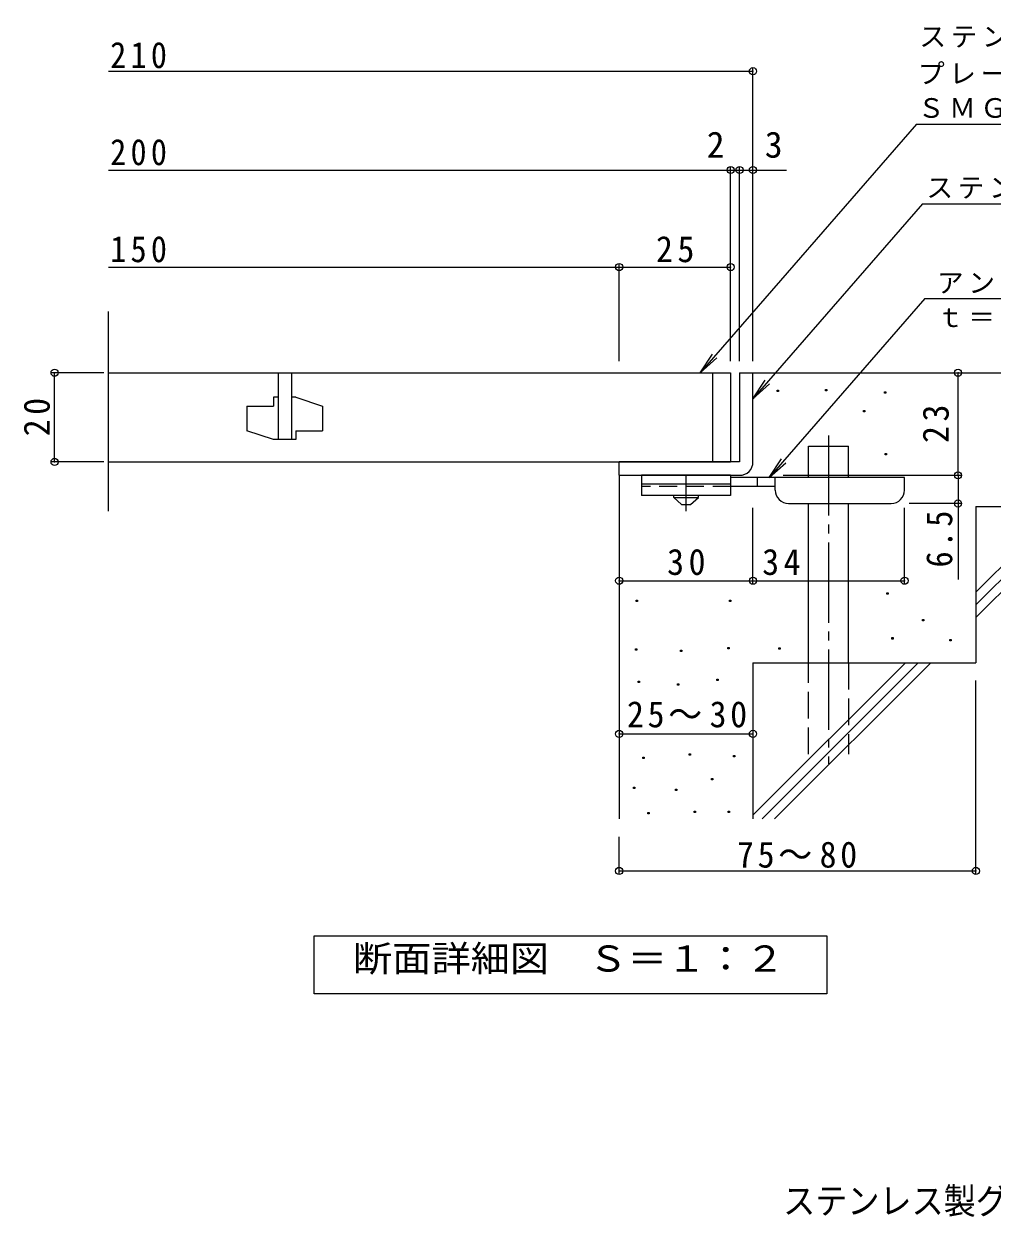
# Model space of a CAD drawing. Units: millimetres on the paper, enlarged 10 times, with parts at other scales. Extents: x -1705 to 1550, y -1369 to 1143.
# Drawn here: x -1705 to -620, y -1322 to 16 of the extents above; entities that cross this region are included whole.
import ezdxf
from ezdxf.enums import TextEntityAlignment as Align

# ---------------------------------------------------------------- set-up
doc = ezdxf.new("R2010")
doc.units = ezdxf.units.MM
doc.header["$LTSCALE"] = 10
doc.header["$PDMODE"] = 32
doc.header["$PDSIZE"] = 8
for name, pattern in [('CHAIN1', [8, 5, -1, 1, -1]), ('CHAIN2', [12, 9, -1, 1, -1]), ('DASHED2', [3, 2, -1]), ('DASHED3', [4, 3, -1])]:
    doc.linetypes.add(name, pattern=pattern)
for name, color, linetype, lineweight in [('D-0', 7, 'Continuous', 9), ('D-1', 2, 'Continuous', 9), ('D-2', 3, 'Continuous', 9), ('D-4', 7, 'Continuous', 9), ('D-5', 7, 'Continuous', 9), ('D-6', 6, 'Continuous', 9), ('D-9', 4, 'Continuous', 9)]:
    doc.layers.add(name, color=color, linetype=linetype, lineweight=lineweight)
doc.layers.add('F-5_F-5ﾚｲﾔ', color=2, linetype='Continuous')
doc.styles.add('ＭＳ ゴシック', font='')
doc.styles.get('ＭＳ ゴシック').set_extended_font_data('MS Gothic')

msp = doc.modelspace()

# ---------------------------------------------------------------- linework, layer by layer
at = {"layer": 'D-0'}
for points in [[(-860.74, -396.17), (-860.74, -394.67), (-859.24, -394.67), (-859.24, -396.17)], [(-806.6, -395.49), (-806.6, -393.99), (-805.1, -393.99), (-805.1, -395.49)], [(-740.28, -398.2), (-740.28, -396.7), (-738.78, -396.7), (-738.78, -398.2)], [(-763.96, -419.18), (-763.96, -417.68), (-762.46, -417.68), (-762.46, -419.18)], [(-739.6, -467.23), (-739.6, -465.73), (-738.1, -465.73), (-738.1, -467.23)], [(-737.57, -623.56), (-737.57, -622.06), (-736.07, -622.06), (-736.07, -623.56)], [(-1018.88, -631.76), (-1018.88, -630.26), (-1017.38, -630.26), (-1017.38, -631.76)], [(-914.2, -631.76), (-914.2, -630.26), (-912.7, -630.26), (-912.7, -631.76)], [(-697.64, -653.33), (-697.64, -651.83), (-696.14, -651.83), (-696.14, -653.33)], [(-732.16, -673.64), (-732.16, -672.13), (-730.66, -672.13), (-730.66, -673.64)], [(-667.19, -675.67), (-667.19, -674.17), (-665.69, -674.17), (-665.69, -675.67)], [(-1019.65, -686.2), (-1019.65, -684.7), (-1018.15, -684.7), (-1018.15, -686.2)], [(-969.02, -687.72), (-969.02, -686.22), (-967.52, -686.22), (-967.52, -687.72)], [(-916.1, -684.68), (-916.1, -683.17), (-914.6, -683.17), (-914.6, -684.68)], [(-858.7, -685.15), (-858.7, -683.65), (-857.2, -683.65), (-857.2, -685.15)], [(-1016.6, -722.36), (-1016.6, -720.86), (-1015.1, -720.86), (-1015.1, -722.36)], [(-928.28, -720.08), (-928.28, -718.58), (-926.78, -718.58), (-926.78, -720.08)], [(-972.44, -725.41), (-972.44, -723.91), (-970.94, -723.91), (-970.94, -725.41)], [(-959.5, -803.82), (-959.5, -802.32), (-958, -802.32), (-958, -803.82)], [(-1011.27, -807.63), (-1011.27, -806.13), (-1009.77, -806.13), (-1009.77, -807.63)], [(-909.63, -805.73), (-909.63, -804.23), (-908.13, -804.23), (-908.13, -805.73)], [(-1021.93, -841.13), (-1021.93, -839.63), (-1020.43, -839.63), (-1020.43, -841.13)], [(-974.73, -843.41), (-974.73, -841.91), (-973.23, -841.91), (-973.23, -843.41)], [(-934.38, -831.61), (-934.38, -830.11), (-932.88, -830.11), (-932.88, -831.61)], [(-1005.56, -869.68), (-1005.56, -868.18), (-1004.06, -868.18), (-1004.06, -869.68)], [(-953.79, -868.16), (-953.79, -866.66), (-952.29, -866.66), (-952.29, -868.16)], [(-915.72, -868.16), (-915.72, -866.66), (-914.22, -866.66), (-914.22, -868.16)]]:
    msp.add_lwpolyline(points, close=True, dxfattribs=at)
at = {"layer": 'D-1'}
for p, q in [((-902.86, -375.22), (-902.86, -475.22)), ((-902.86, -375.22), (-887.86, -375.22)), ((-887.86, -475.22), (-887.86, -375.22)), ((-902.86, -475.22), (-1037.86, -475.22)), ((-1037.86, -490.22), (-1037.86, -475.22)), ((-1037.86, -490.22), (-907.86, -490.22)), ((-907.86, -490.22), (-902.86, -490.22))]:
    msp.add_line(p, q, dxfattribs=at)
msp.add_arc((-902.86, -475.22), 15, 270, 0, dxfattribs=at)
at = {"layer": 'D-2'}
for p, q in [((-1610.53, -530.46), (-1610.53, -306.52)), ((-1610.53, -375.22), (-912.86, -375.22)), ((-1420.36, -375.22), (-1420.36, -450.22)), ((-1405.36, -375.22), (-1405.36, -450.22)), ((-932.86, -475.22), (-932.86, -375.22)), ((-912.86, -375.22), (-912.86, -475.22)), ((-1455.36, -412.72), (-1455.36, -440.22)), ((-1455.36, -412.72), (-1425.36, -412.72)), ((-1425.36, -402.72), (-1425.36, -412.72)), ((-1420.36, -402.72), (-1425.36, -402.72)), ((-1400.36, -402.72), (-1405.36, -402.72)), ((-1400.36, -440.22), (-1370.36, -440.22)), ((-1610.53, -475.22), (-912.86, -475.22))]:
    msp.add_line(p, q, dxfattribs=at)
for points in [[(-1400.36, -402.72), (-1370.36, -412.72), (-1370.36, -440.22)], [(-1400.36, -440.22), (-1400.36, -450.22), (-1425.36, -450.22), (-1455.36, -440.22)]]:
    msp.add_lwpolyline(points, dxfattribs=at)
at = {"layer": 'D-4'}
for p, q in [((-1610.53, -37.35), (-887.86, -37.35)), ((-887.86, -362.26), (-887.86, -34.35)), ((-912.86, -362.26), (-912.86, -145.05)), ((-902.86, -362.26), (-902.86, -145.05)), ((-1610.53, -148.05), (-912.86, -148.05)), ((-912.86, -148.05), (-907.86, -148.05)), ((-907.86, -148.05), (-850.2, -148.05)), ((-1037.86, -362.26), (-1037.86, -253.8)), ((-1610.53, -256.8), (-1037.86, -256.8)), ((-1037.86, -256.8), (-912.86, -256.8)), ((-1615.88, -375.22), (-1673.93, -375.22)), ((-1670.93, -475.22), (-1670.93, -375.22)), ((-657.9, -490.22), (-657.9, -375.22)), ((-1615.88, -475.22), (-1673.93, -475.22)), ((-853.85, -490.22), (-654.9, -490.22)), ((-657.9, -490.22), (-657.9, -606.97)), ((-887.85, -611.32), (-887.85, -526.72)), ((-717.85, -611.32), (-717.85, -526.72)), ((-654.9, -521.72), (-712.85, -521.72)), ((-637.86, -936.57), (-637.86, -720.22)), ((-1037.86, -779.98), (-887.86, -779.98)), ((-1037.86, -936.57), (-1037.86, -895.22)), ((-1037.86, -933.57), (-637.86, -933.57))]:
    msp.add_line(p, q, dxfattribs=at)
msp.add_lwpolyline([(-1037.85, -608.32), (-887.85, -608.32), (-717.85, -608.32)], dxfattribs=at)
for p in [(-887.86, -37.35), (-912.86, -148.05), (-902.86, -148.05), (-887.86, -148.05), (-1037.86, -256.8), (-912.86, -256.8), (-1670.93, -375.22), (-657.9, -375.22), (-1670.93, -475.22), (-657.9, -490.22), (-657.9, -521.72), (-1037.85, -608.32), (-887.85, -608.32), (-717.85, -608.32), (-1037.86, -779.98), (-887.86, -779.98), (-1037.86, -933.57), (-637.86, -933.57)]:
    msp.add_point(p, dxfattribs=at)
at = {"layer": 'D-5'}
for p, q in [((-704.6, -96.6), (-189.35, -96.6)), ((-697.77, -185.98), (-243.18, -185.98)), ((-695.19, -292.17), (-869.74, -492.72)), ((-695.19, -292.17), (-319.23, -292.17)), ((-947.1, -375.22), (-928.37, -358.67)), ((-887.86, -404.38), (-874.05, -383.55)), ((-869.74, -492.72), (-855.93, -471.88)), ((-869.74, -492.72), (-851.01, -476.16))]:
    msp.add_line(p, q, dxfattribs=at)
for points in [[(-704.6, -96.6), (-947.1, -375.22), (-933.29, -354.38)], [(-697.77, -185.98), (-887.86, -404.38), (-869.13, -387.83)]]:
    msp.add_lwpolyline(points, dxfattribs=at)
msp.add_lwpolyline([(-1379.86, -1071.16), (-1379.86, -1006.16), (-804.86, -1006.16), (-804.86, -1071.16)], close=True, dxfattribs=at)
at = {"layer": 'D-6'}
for p, q in [((-887.86, -375.22), (-472.86, -375.22)), ((-825.57, -492.72), (-825.57, -457.72)), ((-825.57, -457.72), (-780.57, -457.72)), ((-780.57, -492.72), (-780.57, -457.72)), ((-1037.86, -490.22), (-1037.86, -875.22)), ((-825.57, -700.22), (-825.57, -521.72)), ((-780.57, -700.22), (-780.57, -521.72)), ((-637.86, -621.23), (-541.85, -525.22)), ((-637.86, -525.22), (-472.86, -525.22)), ((-637.86, -635.37), (-527.71, -525.22)), ((-637.86, -525.22), (-637.86, -700.22)), ((-637.86, -649.51), (-513.57, -525.22)), ((-887.86, -700.22), (-887.86, -875.22)), ((-887.86, -700.22), (-637.86, -700.22)), ((-887.86, -871.23), (-716.85, -700.22)), ((-877.71, -875.22), (-702.71, -700.22)), ((-863.57, -875.22), (-688.57, -700.22))]:
    msp.add_line(p, q, dxfattribs=at)
at = {"layer": 'D-6', "linetype": 'CHAIN2'}
msp.add_line((-803.07, -445.4), (-803.07, -813.55), dxfattribs=at)
at = {"layer": 'D-6', "linetype": 'DASHED3'}
for p, q in [((-825.57, -802.72), (-825.57, -700.22)), ((-780.57, -700.22), (-780.57, -802.72))]:
    msp.add_line(p, q, dxfattribs=at)
at = {"layer": 'D-9', "color": 3}
for p, q in [((-1012.85, -490.22), (-1012.85, -512.72)), ((-912.85, -490.22), (-1012.85, -490.22)), ((-912.85, -490.22), (-912.85, -512.72)), ((-912.85, -500.22), (-1012.85, -500.22)), ((-912.85, -512.72), (-1012.85, -512.72))]:
    msp.add_line(p, q, dxfattribs=at)
at = {"layer": 'D-9', "linetype": 'CHAIN1'}
msp.add_line((-962.85, -530.46), (-962.85, -490.22), dxfattribs=at)
at = {"layer": 'D-9'}
for p, q in [((-717.85, -492.72), (-912.85, -492.72)), ((-882.85, -502.72), (-882.85, -492.72)), ((-862.85, -506.72), (-862.85, -492.72)), ((-717.85, -506.72), (-717.85, -492.72)), ((-862.83, -502.72), (-912.85, -502.72)), ((-847.85, -521.72), (-732.85, -521.72))]:
    msp.add_line(p, q, dxfattribs=at)
at = {"layer": 'D-9', "color": 3, "linetype": 'DASHED2'}
msp.add_line((-912.85, -502.72), (-1012.85, -502.72), dxfattribs=at)
at = {"layer": 'D-9', "color": 2}
for p, q in [((-976.6, -515.22), (-976.6, -512.72)), ((-976.6, -515.22), (-967.85, -522.72)), ((-976.6, -515.22), (-949.1, -515.22)), ((-957.86, -522.72), (-949.1, -515.22)), ((-949.1, -515.22), (-949.1, -512.72)), ((-967.85, -522.72), (-957.86, -522.72))]:
    msp.add_line(p, q, dxfattribs=at)
at = {"layer": 'D-9'}
for centre, start, end in [((-847.85, -506.72), 180, 270), ((-732.85, -506.72), 270, 0)]:
    msp.add_arc(centre, 15, start, end, dxfattribs=at)

# ---------------------------------------------------------------- texts
at = {"layer": 'D-4', "color": 2, "style": 'ＭＳ ゴシック'}
for s, p in [('2', (-939.7, -143.05)), ('3', (-874.56, -143.05))]:
    msp.add_text(s, height=29.33, dxfattribs=at).set_placement(p, align=Align.BOTTOM_LEFT)
at = {"layer": 'D-4', "color": 2, "char_height": 29.33, "attachment_point": 7, "style": 'ＭＳ ゴシック'}
for s, insert in [('\\T1.27;\\W0.9;210', (-1608.57, -34.3)), ('\\T1.27;\\W0.9;200', (-1608.57, -143.05)), ('\\T1.27;\\W0.9;150', (-1608.57, -251.8)), ('\\T1.27;\\W0.95;25', (-996.61, -251.8)), ('\\T1.27;\\W0.95;30', (-984.1, -602.32)), ('\\T1.27;\\W0.95;34', (-877.49, -602.32)), ('\\T1.22;\\W0.95;25～30', (-1029.11, -773.07)), ('\\T1.22;\\W0.95;75～80', (-905.73, -930.3))]:
    msp.add_mtext(s, dxfattribs=dict(at, insert=insert))
at = {"layer": 'D-4', "color": 2, "char_height": 29.33, "attachment_point": 7, "rotation": 90, "style": 'ＭＳ ゴシック'}
for s, insert in [('\\T1.27;\\W0.95;20', (-1675.93, -446.47)), ('\\T1.27;\\W0.95;23', (-667.9, -453.97)), ('\\T1.27;\\W0.9;6.5', (-663.9, -593.41))]:
    msp.add_mtext(s, dxfattribs=dict(at, insert=insert))
at = {"layer": 'D-5', "color": 2, "style": 'ＭＳ ゴシック', "width": 1.1}
msp.add_text('断面詳細図\u3000Ｓ＝１：２', height=29.33, dxfattribs=at).set_placement((-1336.43, -1055.19), align=Align.BOTTOM_LEFT)
at = {"layer": 'D-5', "char_height": 21.99, "attachment_point": 7, "style": 'ＭＳ ゴシック'}
for s, insert in [('\\T1.17;ステンレス製グレーチング', (-701.29, -11.93)), ('\\T1.17;プレーンタイプ\u3000横断溝・側溝用', (-702.84, -53.59)), ('\\T1.17;ＳＭＧ１２０２０（Ｐ＝１３）', (-703.06, -92.4)), ('\\T1.17;ステンレス製受枠ＲＬ－２０', (-693.39, -181.22)), ('\\T1.17;アンカー＠５００', (-681.55, -287.51)), ('\\T1.17;ｔ＝２．０（ＳＥＣＣ）', (-681.55, -326.83))]:
    msp.add_mtext(s, dxfattribs=dict(at, insert=insert))
at = {"layer": 'F-5_F-5ﾚｲﾔ', "style": 'ＭＳ ゴシック', "width": 0.9}
msp.add_text('ステンレス製グレーチング\u3000プレーンタイプ\u3000横断溝・側溝用', height=29.33, dxfattribs=at).set_placement((-854.05, -1326.77), align=Align.BOTTOM_LEFT)

doc.saveas('drawing.dxf')
